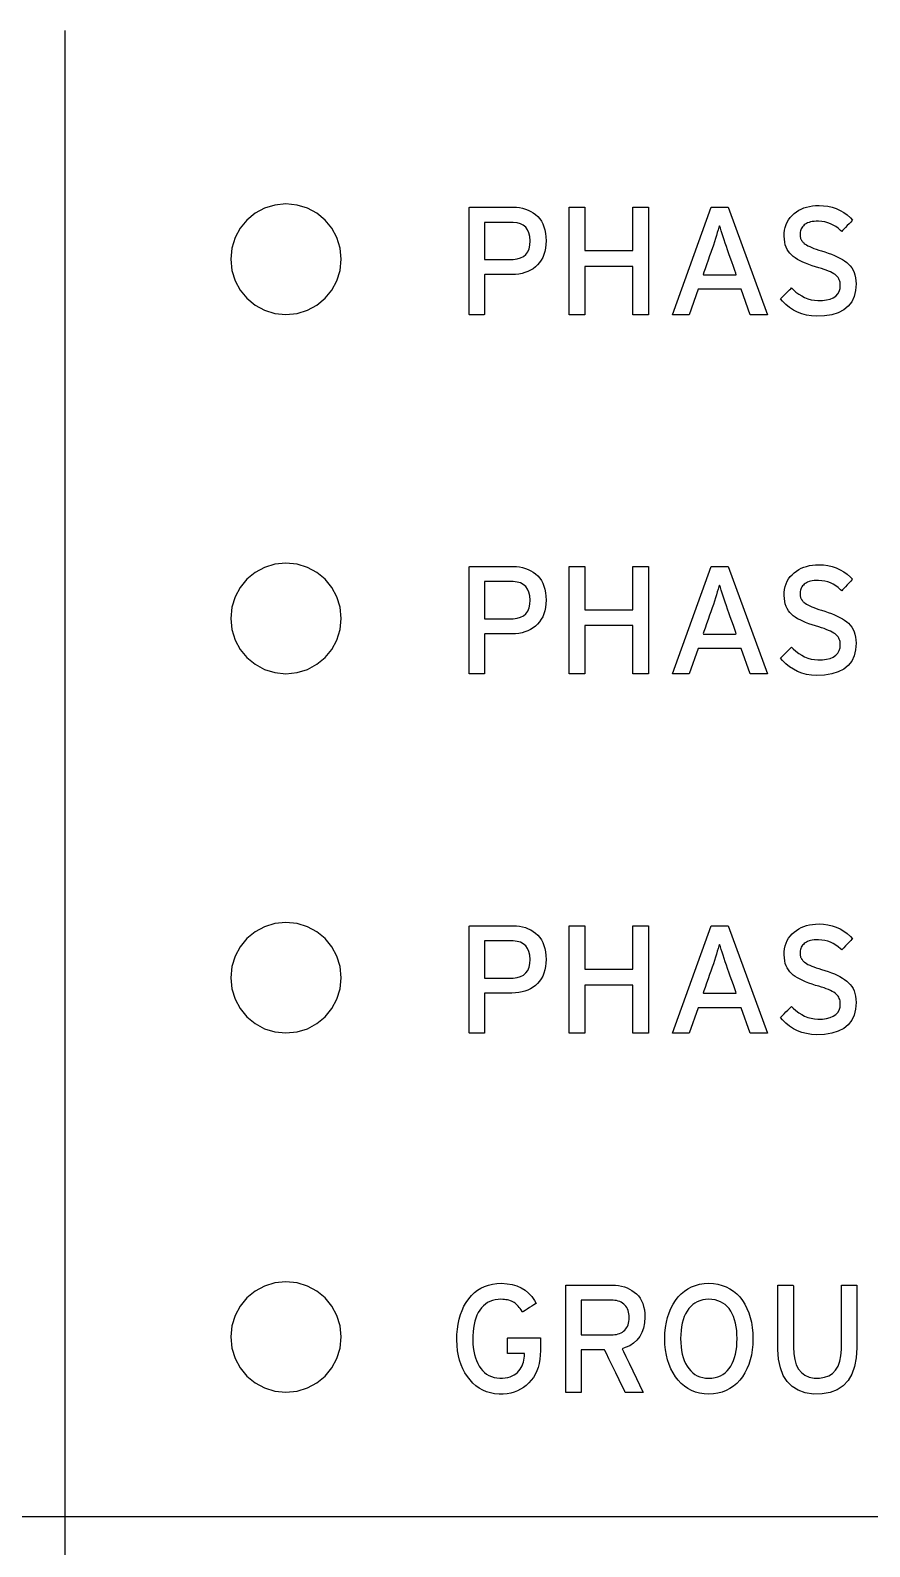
# Model space of a CAD drawing. Extents: x 1 to 47.7, y 0.2 to 33.3.
# Drawn here: x 12.892 to 13.652, y 12.159 to 13.531 of the extents above; entities that cross this region are included whole.
import ezdxf

# ---------------------------------------------------------------- set-up
doc = ezdxf.new("R2010")
doc.units = 0
doc.header["$MEASUREMENT"] = 0
doc.layers.add('4_0_____DWG', color=7, linetype='CONTINUOUS')

msp = doc.modelspace()

# ---------------------------------------------------------------- linework, layer by layer
at = {"layer": '4_0_____DWG'}
for points in [[(12.9236, 13.5308), (12.9236, 10.7985)], [(13.4374, 13.2736), (13.4374, 13.3172), (13.3941, 13.3172), (13.3941, 13.2736), (13.38, 13.2736), (13.38, 13.3708), (13.3941, 13.3708), (13.3941, 13.3315), (13.4374, 13.3315), (13.4374, 13.3708), (13.4515, 13.3708), (13.4515, 13.2736), (13.4374, 13.2736)], [(13.5436, 13.2736), (13.5355, 13.2967), (13.4966, 13.2967), (13.4885, 13.2736), (13.4734, 13.2736), (13.5084, 13.3708), (13.5238, 13.3708), (13.5592, 13.2736), (13.5436, 13.2736)], [(13.4374, 12.9486), (13.4374, 12.9923), (13.3941, 12.9923), (13.3941, 12.9486), (13.38, 12.9486), (13.38, 13.0458), (13.3941, 13.0458), (13.3941, 13.0065), (13.4374, 13.0065), (13.4374, 13.0458), (13.4515, 13.0458), (13.4515, 12.9486), (13.4374, 12.9486)], [(13.5436, 12.9486), (13.5355, 12.9717), (13.4966, 12.9717), (13.4885, 12.9486), (13.4734, 12.9486), (13.5084, 13.0458), (13.5238, 13.0458), (13.5592, 12.9486), (13.5436, 12.9486)], [(13.4374, 12.6236), (13.4374, 12.6672), (13.3941, 12.6672), (13.3941, 12.6236), (13.38, 12.6236), (13.38, 12.7208), (13.3941, 12.7208), (13.3941, 12.6815), (13.4374, 12.6815), (13.4374, 12.7208), (13.4515, 12.7208), (13.4515, 12.6236), (13.4374, 12.6236)], [(13.5436, 12.6236), (13.5355, 12.6467), (13.4966, 12.6467), (13.4885, 12.6236), (13.4734, 12.6236), (13.5084, 12.7208), (13.5238, 12.7208), (13.5592, 12.6236), (13.5436, 12.6236)], [(11.6045, 12.1864), (14.3445, 12.1864)]]:
    msp.add_lwpolyline(points, dxfattribs=at)
for points in [[(13.1237, 13.2738), (13.1338, 13.2748), (13.1432, 13.2777), (13.1516, 13.2823), (13.1591, 13.2884), (13.1652, 13.2958), (13.1698, 13.3043), (13.1727, 13.3137), (13.1737, 13.3238), (13.1727, 13.3339), (13.1698, 13.3433), (13.1652, 13.3518), (13.1591, 13.3592), (13.1516, 13.3653), (13.1432, 13.3699), (13.1338, 13.3728), (13.1237, 13.3738), (13.1136, 13.3728), (13.1042, 13.3699), (13.0957, 13.3653), (13.0883, 13.3592), (13.0822, 13.3518), (13.0776, 13.3433), (13.0747, 13.3339), (13.0737, 13.3238), (13.0747, 13.3137), (13.0776, 13.3043), (13.0822, 13.2958), (13.0883, 13.2884), (13.0957, 13.2823), (13.1042, 13.2777), (13.1136, 13.2748)], [(13.359, 13.3404), (13.3588, 13.337), (13.3584, 13.3338), (13.3578, 13.3308), (13.357, 13.328), (13.3559, 13.3254), (13.3546, 13.3229), (13.3531, 13.3207), (13.3513, 13.3187), (13.3493, 13.3168), (13.3472, 13.3152), (13.3449, 13.3138), (13.3425, 13.3126), (13.3399, 13.3116), (13.3372, 13.3109), (13.3343, 13.3103), (13.3313, 13.31), (13.3281, 13.3098), (13.327, 13.3098), (13.3247, 13.3098), (13.3212, 13.3098), (13.3171, 13.3098), (13.3128, 13.3098), (13.3088, 13.3098), (13.3056, 13.3098), (13.3036, 13.3098), (13.3032, 13.3097), (13.3032, 13.3075), (13.3032, 13.3032), (13.3032, 13.2976), (13.3032, 13.2914), (13.3032, 13.2852), (13.3032, 13.2797), (13.3032, 13.2756), (13.3032, 13.2737), (13.3028, 13.2736), (13.3016, 13.2736), (13.2997, 13.2736), (13.2974, 13.2736), (13.295, 13.2736), (13.2927, 13.2736), (13.2909, 13.2736), (13.2896, 13.2736), (13.2893, 13.2738), (13.2893, 13.279), (13.2893, 13.2899), (13.2893, 13.3046), (13.2893, 13.3213), (13.2893, 13.338), (13.2893, 13.3531), (13.2893, 13.3645), (13.2893, 13.3704), (13.29, 13.3708), (13.2932, 13.3708), (13.2984, 13.3708), (13.3048, 13.3708), (13.3117, 13.3708), (13.3183, 13.3708), (13.3238, 13.3708), (13.3275, 13.3708), (13.3291, 13.3708), (13.3321, 13.3707), (13.335, 13.3704), (13.3377, 13.3698), (13.3404, 13.3691), (13.3428, 13.3681), (13.3452, 13.367), (13.3474, 13.3657), (13.3495, 13.3641), (13.3514, 13.3623), (13.3532, 13.3603), (13.3547, 13.3581), (13.356, 13.3557), (13.357, 13.353), (13.3578, 13.3502), (13.3584, 13.3471), (13.3588, 13.3439)], [(13.6394, 13.3015), (13.639, 13.2954), (13.6377, 13.29), (13.6355, 13.2853), (13.6323, 13.2813), (13.6283, 13.278), (13.6233, 13.2754), (13.6175, 13.2736), (13.6107, 13.2725), (13.6036, 13.2721), (13.599, 13.2725), (13.5946, 13.2732), (13.5904, 13.2743), (13.5864, 13.2759), (13.5827, 13.2777), (13.5792, 13.28), (13.5759, 13.2827), (13.5728, 13.2857), (13.5711, 13.2878), (13.5717, 13.2884), (13.5728, 13.2896), (13.5743, 13.2911), (13.576, 13.2928), (13.5777, 13.2945), (13.5793, 13.296), (13.5804, 13.2971), (13.5811, 13.2978), (13.5825, 13.2964), (13.585, 13.2941), (13.5875, 13.2922), (13.5902, 13.2905), (13.5929, 13.289), (13.5958, 13.2879), (13.5987, 13.2871), (13.6017, 13.2866), (13.6049, 13.2863), (13.6089, 13.2864), (13.6127, 13.2869), (13.616, 13.2877), (13.6187, 13.2889), (13.621, 13.2904), (13.6228, 13.2924), (13.6241, 13.2947), (13.6249, 13.2973), (13.6251, 13.3003), (13.6251, 13.3017), (13.6249, 13.3029), (13.6246, 13.304), (13.6242, 13.3051), (13.6237, 13.3061), (13.6231, 13.3071), (13.6223, 13.308), (13.6214, 13.3089), (13.6204, 13.3098), (13.6192, 13.3106), (13.6178, 13.3114), (13.6162, 13.3122), (13.6144, 13.313), (13.6125, 13.3138), (13.6104, 13.3146), (13.6081, 13.3154), (13.6056, 13.3161), (13.6028, 13.317), (13.5996, 13.3179), (13.5966, 13.319), (13.5937, 13.3201), (13.5911, 13.3212), (13.5887, 13.3224), (13.5865, 13.3236), (13.5844, 13.3249), (13.5826, 13.3262), (13.5809, 13.3276), (13.5795, 13.3291), (13.5782, 13.3308), (13.5771, 13.3326), (13.5762, 13.3347), (13.5754, 13.3369), (13.5749, 13.3392), (13.5746, 13.3418), (13.5744, 13.3445), (13.5745, 13.3473), (13.5748, 13.35), (13.5753, 13.3526), (13.5761, 13.3551), (13.5771, 13.3574), (13.5783, 13.3595), (13.5798, 13.3615), (13.5815, 13.3634), (13.5834, 13.3652), (13.5854, 13.3667), (13.5875, 13.368), (13.5898, 13.3691), (13.5921, 13.3701), (13.5946, 13.3709), (13.5972, 13.3715), (13.6, 13.372), (13.6028, 13.3723), (13.6059, 13.3724), (13.61, 13.3721), (13.614, 13.3716), (13.6178, 13.3707), (13.6214, 13.3695), (13.6249, 13.3679), (13.6282, 13.366), (13.6313, 13.3638), (13.6343, 13.3612), (13.6363, 13.3591), (13.6357, 13.3586), (13.6346, 13.3574), (13.6332, 13.3559), (13.6315, 13.3542), (13.6298, 13.3525), (13.6283, 13.3509), (13.6271, 13.3496), (13.6264, 13.3489), (13.6254, 13.3498), (13.6233, 13.3517), (13.6212, 13.3533), (13.6188, 13.3547), (13.6164, 13.3559), (13.6138, 13.3568), (13.6112, 13.3575), (13.6083, 13.3579), (13.6054, 13.3581), (13.6032, 13.3581), (13.6014, 13.358), (13.5998, 13.3578), (13.5983, 13.3575), (13.5969, 13.3571), (13.5956, 13.3566), (13.5945, 13.3561), (13.5935, 13.3555), (13.5925, 13.3548), (13.5917, 13.354), (13.591, 13.3531), (13.5904, 13.3522), (13.5898, 13.3513), (13.5894, 13.3503), (13.5891, 13.3493), (13.5888, 13.3482), (13.5887, 13.3471), (13.5887, 13.346), (13.5887, 13.3454), (13.5887, 13.3449), (13.5888, 13.3444), (13.5889, 13.3439), (13.589, 13.3434), (13.5891, 13.3429), (13.5892, 13.3424), (13.5894, 13.342), (13.5896, 13.3416), (13.5899, 13.3411), (13.5901, 13.3407), (13.5905, 13.3402), (13.5908, 13.3398), (13.5912, 13.3393), (13.5916, 13.3389), (13.5921, 13.3385), (13.5926, 13.3381), (13.5934, 13.3375), (13.5946, 13.3367), (13.5959, 13.336), (13.5975, 13.3352), (13.5993, 13.3344), (13.6012, 13.3336), (13.6034, 13.3328), (13.6057, 13.332), (13.6082, 13.3312), (13.6112, 13.3303), (13.6142, 13.3293), (13.6171, 13.3283), (13.6198, 13.3272), (13.6223, 13.326), (13.6247, 13.3248), (13.627, 13.3235), (13.629, 13.3222), (13.631, 13.3208), (13.6327, 13.3194), (13.6342, 13.3177), (13.6356, 13.3159), (13.6367, 13.3139), (13.6377, 13.3118), (13.6384, 13.3095), (13.6389, 13.307), (13.6393, 13.3043)], [(13.3446, 13.3404), (13.3443, 13.3442), (13.3435, 13.3475), (13.3422, 13.3503), (13.3406, 13.3527), (13.3384, 13.3545), (13.3358, 13.3559), (13.3327, 13.3567), (13.3292, 13.3571), (13.3278, 13.3571), (13.3253, 13.3571), (13.3216, 13.3571), (13.3172, 13.3571), (13.3126, 13.3571), (13.3084, 13.3571), (13.3051, 13.3571), (13.3033, 13.3571), (13.3032, 13.3566), (13.3032, 13.3538), (13.3032, 13.3491), (13.3032, 13.3434), (13.3032, 13.3373), (13.3032, 13.3315), (13.3032, 13.3269), (13.3032, 13.324), (13.3033, 13.3235), (13.3051, 13.3235), (13.3084, 13.3235), (13.3126, 13.3235), (13.3172, 13.3235), (13.3216, 13.3235), (13.3253, 13.3235), (13.3278, 13.3235), (13.3292, 13.3236), (13.3328, 13.324), (13.3359, 13.3249), (13.3386, 13.3262), (13.3407, 13.3281), (13.3424, 13.3304), (13.3436, 13.3333), (13.3444, 13.3366)], [(13.5232, 13.3321), (13.5221, 13.3353), (13.5211, 13.3383), (13.5201, 13.3413), (13.5192, 13.3441), (13.5183, 13.3468), (13.5175, 13.3493), (13.5167, 13.3517), (13.516, 13.354), (13.5154, 13.3527), (13.5147, 13.3503), (13.5139, 13.3478), (13.5131, 13.3452), (13.5122, 13.3424), (13.5113, 13.3395), (13.5103, 13.3365), (13.5092, 13.3333), (13.5087, 13.3316), (13.508, 13.3297), (13.5069, 13.3267), (13.5056, 13.3228), (13.5042, 13.3188), (13.5029, 13.315), (13.5018, 13.3119), (13.5012, 13.31), (13.5013, 13.3097), (13.5034, 13.3097), (13.5072, 13.3097), (13.5122, 13.3097), (13.5177, 13.3097), (13.5229, 13.3097), (13.5273, 13.3097), (13.5302, 13.3097), (13.531, 13.3097), (13.5306, 13.311), (13.5296, 13.3137), (13.5284, 13.3173), (13.527, 13.3213), (13.5256, 13.3253), (13.5244, 13.3287), (13.5235, 13.3312)], [(13.1237, 12.9488), (13.1338, 12.9498), (13.1432, 12.9527), (13.1516, 12.9573), (13.1591, 12.9634), (13.1652, 12.9708), (13.1698, 12.9793), (13.1727, 12.9887), (13.1737, 12.9988), (13.1727, 13.0089), (13.1698, 13.0183), (13.1652, 13.0268), (13.1591, 13.0342), (13.1516, 13.0403), (13.1432, 13.0449), (13.1338, 13.0478), (13.1237, 13.0488), (13.1136, 13.0478), (13.1042, 13.0449), (13.0957, 13.0403), (13.0883, 13.0342), (13.0822, 13.0268), (13.0776, 13.0183), (13.0747, 13.0089), (13.0737, 12.9988), (13.0747, 12.9887), (13.0776, 12.9793), (13.0822, 12.9708), (13.0883, 12.9634), (13.0957, 12.9573), (13.1042, 12.9527), (13.1136, 12.9498)], [(13.359, 13.0154), (13.3588, 13.012), (13.3584, 13.0088), (13.3578, 13.0058), (13.357, 13.003), (13.3559, 13.0004), (13.3546, 12.998), (13.3531, 12.9957), (13.3513, 12.9937), (13.3493, 12.9919), (13.3472, 12.9902), (13.3449, 12.9888), (13.3425, 12.9876), (13.3399, 12.9867), (13.3372, 12.9859), (13.3343, 12.9853), (13.3313, 12.985), (13.3281, 12.9849), (13.327, 12.9849), (13.3247, 12.9849), (13.3212, 12.9849), (13.3171, 12.9849), (13.3128, 12.9849), (13.3088, 12.9849), (13.3056, 12.9849), (13.3036, 12.9849), (13.3032, 12.9847), (13.3032, 12.9825), (13.3032, 12.9783), (13.3032, 12.9727), (13.3032, 12.9664), (13.3032, 12.9602), (13.3032, 12.9547), (13.3032, 12.9507), (13.3032, 12.9487), (13.3028, 12.9486), (13.3016, 12.9486), (13.2997, 12.9486), (13.2974, 12.9486), (13.295, 12.9486), (13.2927, 12.9486), (13.2909, 12.9486), (13.2896, 12.9486), (13.2893, 12.9488), (13.2893, 12.954), (13.2893, 12.9649), (13.2893, 12.9796), (13.2893, 12.9963), (13.2893, 13.0131), (13.2893, 13.0281), (13.2893, 13.0395), (13.2893, 13.0454), (13.29, 13.0458), (13.2932, 13.0458), (13.2984, 13.0458), (13.3048, 13.0458), (13.3117, 13.0458), (13.3183, 13.0458), (13.3238, 13.0458), (13.3275, 13.0458), (13.3291, 13.0458), (13.3321, 13.0457), (13.335, 13.0454), (13.3377, 13.0448), (13.3404, 13.0441), (13.3428, 13.0432), (13.3452, 13.042), (13.3474, 13.0407), (13.3495, 13.0391), (13.3514, 13.0373), (13.3532, 13.0353), (13.3547, 13.0331), (13.356, 13.0307), (13.357, 13.028), (13.3578, 13.0252), (13.3584, 13.0221), (13.3588, 13.0189)], [(13.6394, 12.9765), (13.639, 12.9704), (13.6377, 12.965), (13.6355, 12.9603), (13.6323, 12.9563), (13.6283, 12.953), (13.6233, 12.9505), (13.6175, 12.9486), (13.6107, 12.9475), (13.6036, 12.9471), (13.599, 12.9475), (13.5946, 12.9482), (13.5904, 12.9494), (13.5864, 12.9509), (13.5827, 12.9528), (13.5792, 12.955), (13.5759, 12.9577), (13.5728, 12.9607), (13.5711, 12.9628), (13.5717, 12.9635), (13.5728, 12.9646), (13.5743, 12.9661), (13.576, 12.9678), (13.5777, 12.9695), (13.5793, 12.971), (13.5804, 12.9722), (13.5811, 12.9728), (13.5825, 12.9714), (13.585, 12.9692), (13.5875, 12.9672), (13.5902, 12.9655), (13.5929, 12.9641), (13.5958, 12.9629), (13.5987, 12.9621), (13.6017, 12.9616), (13.6049, 12.9613), (13.6089, 12.9614), (13.6127, 12.9619), (13.616, 12.9627), (13.6187, 12.9639), (13.621, 12.9655), (13.6228, 12.9674), (13.6241, 12.9697), (13.6249, 12.9723), (13.6251, 12.9754), (13.6251, 12.9767), (13.6249, 12.9779), (13.6246, 12.979), (13.6242, 12.9801), (13.6237, 12.9811), (13.6231, 12.9821), (13.6223, 12.9831), (13.6214, 12.984), (13.6204, 12.9848), (13.6192, 12.9856), (13.6178, 12.9864), (13.6162, 12.9872), (13.6144, 12.988), (13.6125, 12.9888), (13.6104, 12.9896), (13.6081, 12.9904), (13.6056, 12.9912), (13.6028, 12.992), (13.5996, 12.993), (13.5966, 12.994), (13.5937, 12.9951), (13.5911, 12.9962), (13.5887, 12.9974), (13.5865, 12.9986), (13.5844, 12.9999), (13.5826, 13.0013), (13.5809, 13.0026), (13.5795, 13.0041), (13.5782, 13.0058), (13.5771, 13.0077), (13.5762, 13.0097), (13.5754, 13.0119), (13.5749, 13.0142), (13.5746, 13.0168), (13.5744, 13.0195), (13.5745, 13.0223), (13.5748, 13.0251), (13.5753, 13.0277), (13.5761, 13.0301), (13.5771, 13.0324), (13.5783, 13.0345), (13.5798, 13.0366), (13.5815, 13.0384), (13.5834, 13.0402), (13.5854, 13.0417), (13.5875, 13.043), (13.5898, 13.0442), (13.5921, 13.0451), (13.5946, 13.0459), (13.5972, 13.0466), (13.6, 13.047), (13.6028, 13.0473), (13.6059, 13.0474), (13.61, 13.0472), (13.614, 13.0466), (13.6178, 13.0457), (13.6214, 13.0445), (13.6249, 13.0429), (13.6282, 13.041), (13.6313, 13.0388), (13.6343, 13.0362), (13.6363, 13.0342), (13.6357, 13.0336), (13.6346, 13.0325), (13.6332, 13.031), (13.6315, 13.0292), (13.6298, 13.0275), (13.6283, 13.0259), (13.6271, 13.0247), (13.6264, 13.0239), (13.6254, 13.0248), (13.6233, 13.0267), (13.6212, 13.0283), (13.6188, 13.0297), (13.6164, 13.0309), (13.6138, 13.0318), (13.6112, 13.0325), (13.6083, 13.0329), (13.6054, 13.0331), (13.6032, 13.0331), (13.6014, 13.033), (13.5998, 13.0328), (13.5983, 13.0325), (13.5969, 13.0321), (13.5956, 13.0317), (13.5945, 13.0311), (13.5935, 13.0305), (13.5925, 13.0298), (13.5917, 13.029), (13.591, 13.0282), (13.5904, 13.0273), (13.5898, 13.0263), (13.5894, 13.0254), (13.5891, 13.0243), (13.5888, 13.0233), (13.5887, 13.0222), (13.5887, 13.021), (13.5887, 13.0205), (13.5887, 13.0199), (13.5888, 13.0194), (13.5889, 13.0189), (13.589, 13.0184), (13.5891, 13.0179), (13.5892, 13.0175), (13.5894, 13.017), (13.5896, 13.0166), (13.5899, 13.0161), (13.5901, 13.0157), (13.5905, 13.0152), (13.5908, 13.0148), (13.5912, 13.0144), (13.5916, 13.0139), (13.5921, 13.0135), (13.5926, 13.0131), (13.5934, 13.0125), (13.5946, 13.0117), (13.5959, 13.011), (13.5975, 13.0102), (13.5993, 13.0094), (13.6012, 13.0086), (13.6034, 13.0078), (13.6057, 13.007), (13.6082, 13.0062), (13.6112, 13.0053), (13.6142, 13.0043), (13.6171, 13.0033), (13.6198, 13.0022), (13.6223, 13.001), (13.6247, 12.9998), (13.627, 12.9986), (13.629, 12.9972), (13.631, 12.9958), (13.6327, 12.9944), (13.6342, 12.9927), (13.6356, 12.9909), (13.6367, 12.9889), (13.6377, 12.9868), (13.6384, 12.9845), (13.6389, 12.982), (13.6393, 12.9794)], [(13.3446, 13.0154), (13.3443, 13.0192), (13.3435, 13.0225), (13.3422, 13.0254), (13.3406, 13.0277), (13.3384, 13.0295), (13.3358, 13.0309), (13.3327, 13.0317), (13.3292, 13.0321), (13.3278, 13.0321), (13.3253, 13.0321), (13.3216, 13.0321), (13.3172, 13.0321), (13.3126, 13.0321), (13.3084, 13.0321), (13.3051, 13.0321), (13.3033, 13.0321), (13.3032, 13.0316), (13.3032, 13.0288), (13.3032, 13.0242), (13.3032, 13.0184), (13.3032, 13.0123), (13.3032, 13.0065), (13.3032, 13.0019), (13.3032, 12.9991), (13.3033, 12.9986), (13.3051, 12.9986), (13.3084, 12.9986), (13.3126, 12.9986), (13.3172, 12.9986), (13.3216, 12.9986), (13.3253, 12.9986), (13.3278, 12.9986), (13.3292, 12.9986), (13.3328, 12.999), (13.3359, 12.9999), (13.3386, 13.0013), (13.3407, 13.0031), (13.3424, 13.0055), (13.3436, 13.0083), (13.3444, 13.0116)], [(13.5232, 13.0071), (13.5221, 13.0103), (13.5211, 13.0134), (13.5201, 13.0163), (13.5192, 13.0191), (13.5183, 13.0218), (13.5175, 13.0243), (13.5167, 13.0268), (13.516, 13.029), (13.5154, 13.0277), (13.5147, 13.0254), (13.5139, 13.0229), (13.5131, 13.0202), (13.5122, 13.0175), (13.5113, 13.0145), (13.5103, 13.0115), (13.5092, 13.0083), (13.5087, 13.0066), (13.508, 13.0048), (13.5069, 13.0017), (13.5056, 12.9979), (13.5042, 12.9938), (13.5029, 12.99), (13.5018, 12.9869), (13.5012, 12.9851), (13.5013, 12.9847), (13.5034, 12.9847), (13.5072, 12.9847), (13.5122, 12.9847), (13.5177, 12.9847), (13.5229, 12.9847), (13.5273, 12.9847), (13.5302, 12.9847), (13.531, 12.9848), (13.5306, 12.986), (13.5296, 12.9887), (13.5284, 12.9923), (13.527, 12.9963), (13.5256, 13.0003), (13.5244, 13.0038), (13.5235, 13.0062)], [(13.1237, 12.6238), (13.1338, 12.6248), (13.1432, 12.6277), (13.1516, 12.6323), (13.1591, 12.6385), (13.1652, 12.6459), (13.1698, 12.6544), (13.1727, 12.6637), (13.1737, 12.6738), (13.1727, 12.6839), (13.1698, 12.6933), (13.1652, 12.7018), (13.1591, 12.7092), (13.1516, 12.7153), (13.1432, 12.7199), (13.1338, 12.7228), (13.1237, 12.7238), (13.1136, 12.7228), (13.1042, 12.7199), (13.0957, 12.7153), (13.0883, 12.7092), (13.0822, 12.7018), (13.0776, 12.6933), (13.0747, 12.6839), (13.0737, 12.6738), (13.0747, 12.6637), (13.0776, 12.6544), (13.0822, 12.6459), (13.0883, 12.6385), (13.0957, 12.6323), (13.1042, 12.6277), (13.1136, 12.6248)], [(13.359, 12.6904), (13.3588, 12.687), (13.3584, 12.6838), (13.3578, 12.6808), (13.357, 12.678), (13.3559, 12.6753), (13.3546, 12.6729), (13.3531, 12.6707), (13.3513, 12.6687), (13.3493, 12.6668), (13.3472, 12.6652), (13.3449, 12.6638), (13.3425, 12.6626), (13.3399, 12.6616), (13.3372, 12.6609), (13.3343, 12.6603), (13.3313, 12.66), (13.3281, 12.6598), (13.327, 12.6598), (13.3247, 12.6598), (13.3212, 12.6598), (13.3171, 12.6598), (13.3128, 12.6598), (13.3088, 12.6598), (13.3056, 12.6598), (13.3036, 12.6598), (13.3032, 12.6597), (13.3032, 12.6575), (13.3032, 12.6532), (13.3032, 12.6476), (13.3032, 12.6414), (13.3032, 12.6352), (13.3032, 12.6297), (13.3032, 12.6256), (13.3032, 12.6237), (13.3028, 12.6236), (13.3016, 12.6236), (13.2997, 12.6236), (13.2974, 12.6236), (13.295, 12.6236), (13.2927, 12.6236), (13.2909, 12.6236), (13.2896, 12.6236), (13.2893, 12.6238), (13.2893, 12.629), (13.2893, 12.6399), (13.2893, 12.6546), (13.2893, 12.6713), (13.2893, 12.688), (13.2893, 12.7031), (13.2893, 12.7145), (13.2893, 12.7204), (13.29, 12.7208), (13.2932, 12.7208), (13.2984, 12.7208), (13.3048, 12.7208), (13.3117, 12.7208), (13.3183, 12.7208), (13.3238, 12.7208), (13.3275, 12.7208), (13.3291, 12.7208), (13.3321, 12.7207), (13.335, 12.7203), (13.3377, 12.7198), (13.3404, 12.7191), (13.3428, 12.7181), (13.3452, 12.717), (13.3474, 12.7156), (13.3495, 12.7141), (13.3514, 12.7123), (13.3532, 12.7103), (13.3547, 12.7081), (13.356, 12.7056), (13.357, 12.703), (13.3578, 12.7002), (13.3584, 12.6971), (13.3588, 12.6939)], [(13.6394, 12.6515), (13.639, 12.6454), (13.6377, 12.64), (13.6355, 12.6353), (13.6323, 12.6313), (13.6283, 12.628), (13.6233, 12.6254), (13.6175, 12.6236), (13.6107, 12.6225), (13.6036, 12.6221), (13.599, 12.6225), (13.5946, 12.6232), (13.5904, 12.6243), (13.5864, 12.6258), (13.5827, 12.6277), (13.5792, 12.63), (13.5759, 12.6327), (13.5728, 12.6357), (13.5711, 12.6378), (13.5717, 12.6384), (13.5728, 12.6396), (13.5743, 12.6411), (13.576, 12.6428), (13.5777, 12.6445), (13.5793, 12.646), (13.5804, 12.6471), (13.5811, 12.6478), (13.5825, 12.6464), (13.585, 12.6441), (13.5875, 12.6421), (13.5902, 12.6404), (13.5929, 12.639), (13.5958, 12.6379), (13.5987, 12.6371), (13.6017, 12.6366), (13.6049, 12.6363), (13.6089, 12.6364), (13.6127, 12.6369), (13.616, 12.6377), (13.6187, 12.6389), (13.621, 12.6404), (13.6228, 12.6424), (13.6241, 12.6446), (13.6249, 12.6473), (13.6251, 12.6503), (13.6251, 12.6517), (13.6249, 12.6528), (13.6246, 12.654), (13.6242, 12.6551), (13.6237, 12.6561), (13.6231, 12.6571), (13.6223, 12.658), (13.6214, 12.6589), (13.6204, 12.6598), (13.6192, 12.6606), (13.6178, 12.6614), (13.6162, 12.6622), (13.6144, 12.663), (13.6125, 12.6638), (13.6104, 12.6646), (13.6081, 12.6654), (13.6056, 12.6661), (13.6028, 12.6669), (13.5996, 12.6679), (13.5966, 12.669), (13.5937, 12.67), (13.5911, 12.6712), (13.5887, 12.6724), (13.5865, 12.6736), (13.5844, 12.6749), (13.5826, 12.6762), (13.5809, 12.6776), (13.5795, 12.6791), (13.5782, 12.6808), (13.5771, 12.6826), (13.5762, 12.6846), (13.5754, 12.6868), (13.5749, 12.6892), (13.5746, 12.6918), (13.5744, 12.6945), (13.5745, 12.6973), (13.5748, 12.7), (13.5753, 12.7026), (13.5761, 12.7051), (13.5771, 12.7074), (13.5783, 12.7095), (13.5798, 12.7115), (13.5815, 12.7134), (13.5834, 12.7151), (13.5854, 12.7166), (13.5875, 12.718), (13.5898, 12.7191), (13.5921, 12.7201), (13.5946, 12.7209), (13.5972, 12.7215), (13.6, 12.722), (13.6028, 12.7223), (13.6059, 12.7224), (13.61, 12.7221), (13.614, 12.7216), (13.6178, 12.7207), (13.6214, 12.7194), (13.6249, 12.7179), (13.6282, 12.716), (13.6313, 12.7138), (13.6343, 12.7112), (13.6363, 12.7091), (13.6357, 12.7086), (13.6346, 12.7074), (13.6332, 12.7059), (13.6315, 12.7042), (13.6298, 12.7025), (13.6283, 12.7009), (13.6271, 12.6996), (13.6264, 12.6989), (13.6254, 12.6998), (13.6233, 12.7017), (13.6212, 12.7033), (13.6188, 12.7047), (13.6164, 12.7059), (13.6138, 12.7068), (13.6112, 12.7075), (13.6083, 12.7079), (13.6054, 12.7081), (13.6032, 12.7081), (13.6014, 12.708), (13.5998, 12.7077), (13.5983, 12.7075), (13.5969, 12.7071), (13.5956, 12.7066), (13.5945, 12.7061), (13.5935, 12.7055), (13.5925, 12.7048), (13.5917, 12.704), (13.591, 12.7031), (13.5904, 12.7022), (13.5898, 12.7013), (13.5894, 12.7003), (13.5891, 12.6993), (13.5888, 12.6982), (13.5887, 12.6971), (13.5887, 12.696), (13.5887, 12.6954), (13.5887, 12.6949), (13.5888, 12.6944), (13.5889, 12.6939), (13.589, 12.6934), (13.5891, 12.6929), (13.5892, 12.6924), (13.5894, 12.692), (13.5896, 12.6916), (13.5899, 12.6911), (13.5901, 12.6907), (13.5905, 12.6902), (13.5908, 12.6898), (13.5912, 12.6893), (13.5916, 12.6889), (13.5921, 12.6885), (13.5926, 12.688), (13.5934, 12.6875), (13.5946, 12.6867), (13.5959, 12.6859), (13.5975, 12.6852), (13.5993, 12.6844), (13.6012, 12.6836), (13.6034, 12.6828), (13.6057, 12.682), (13.6082, 12.6812), (13.6112, 12.6803), (13.6142, 12.6793), (13.6171, 12.6783), (13.6198, 12.6772), (13.6223, 12.676), (13.6247, 12.6748), (13.627, 12.6735), (13.629, 12.6722), (13.631, 12.6708), (13.6327, 12.6693), (13.6342, 12.6677), (13.6356, 12.6659), (13.6367, 12.6639), (13.6377, 12.6618), (13.6384, 12.6595), (13.6389, 12.657), (13.6393, 12.6543)], [(13.3446, 12.6904), (13.3443, 12.6942), (13.3435, 12.6975), (13.3422, 12.7003), (13.3406, 12.7027), (13.3384, 12.7045), (13.3358, 12.7059), (13.3327, 12.7067), (13.3292, 12.7071), (13.3278, 12.7071), (13.3253, 12.7071), (13.3216, 12.7071), (13.3172, 12.7071), (13.3126, 12.7071), (13.3084, 12.7071), (13.3051, 12.7071), (13.3033, 12.7071), (13.3032, 12.7066), (13.3032, 12.7038), (13.3032, 12.6991), (13.3032, 12.6934), (13.3032, 12.6873), (13.3032, 12.6815), (13.3032, 12.6769), (13.3032, 12.674), (13.3033, 12.6735), (13.3051, 12.6735), (13.3084, 12.6735), (13.3126, 12.6735), (13.3172, 12.6735), (13.3216, 12.6735), (13.3253, 12.6735), (13.3278, 12.6735), (13.3292, 12.6735), (13.3328, 12.674), (13.3359, 12.6748), (13.3386, 12.6762), (13.3407, 12.6781), (13.3424, 12.6804), (13.3436, 12.6833), (13.3444, 12.6866)], [(13.5232, 12.6821), (13.5221, 12.6853), (13.5211, 12.6883), (13.5201, 12.6913), (13.5192, 12.6941), (13.5183, 12.6968), (13.5175, 12.6993), (13.5167, 12.7017), (13.516, 12.704), (13.5154, 12.7027), (13.5147, 12.7003), (13.5139, 12.6978), (13.5131, 12.6952), (13.5122, 12.6924), (13.5113, 12.6895), (13.5103, 12.6865), (13.5092, 12.6833), (13.5087, 12.6816), (13.508, 12.6797), (13.5069, 12.6766), (13.5056, 12.6728), (13.5042, 12.6688), (13.5029, 12.665), (13.5018, 12.6619), (13.5012, 12.66), (13.5013, 12.6597), (13.5034, 12.6597), (13.5072, 12.6597), (13.5122, 12.6597), (13.5177, 12.6597), (13.5229, 12.6597), (13.5273, 12.6597), (13.5302, 12.6597), (13.531, 12.6597), (13.5306, 12.661), (13.5296, 12.6637), (13.5284, 12.6673), (13.527, 12.6713), (13.5256, 12.6753), (13.5244, 12.6787), (13.5235, 12.6812)], [(13.1237, 12.2988), (13.1337, 12.2998), (13.1431, 12.3027), (13.1516, 12.3074), (13.159, 12.3135), (13.1651, 12.3209), (13.1697, 12.3294), (13.1727, 12.3388), (13.1737, 12.3488), (13.1727, 12.3589), (13.1697, 12.3683), (13.1651, 12.3768), (13.159, 12.3842), (13.1516, 12.3903), (13.1431, 12.3949), (13.1337, 12.3978), (13.1237, 12.3988), (13.1136, 12.3978), (13.1042, 12.3949), (13.0957, 12.3903), (13.0883, 12.3842), (13.0822, 12.3768), (13.0776, 12.3683), (13.0747, 12.3589), (13.0737, 12.3488), (13.0747, 12.3388), (13.0776, 12.3294), (13.0822, 12.3209), (13.0883, 12.3135), (13.0957, 12.3074), (13.1042, 12.3027), (13.1136, 12.2998)], [(13.3538, 12.3367), (13.3537, 12.3325), (13.3533, 12.3286), (13.3526, 12.3248), (13.3517, 12.3213), (13.3506, 12.3181), (13.3491, 12.315), (13.3475, 12.3122), (13.3456, 12.3096), (13.3434, 12.3072), (13.3411, 12.305), (13.3386, 12.3031), (13.3359, 12.3015), (13.3331, 12.3001), (13.3301, 12.299), (13.327, 12.2981), (13.3237, 12.2975), (13.3203, 12.2972), (13.3165, 12.2971), (13.3124, 12.2975), (13.3086, 12.2982), (13.305, 12.2993), (13.3017, 12.3008), (13.2985, 12.3025), (13.2955, 12.3046), (13.2927, 12.3071), (13.2902, 12.3099), (13.2878, 12.313), (13.2856, 12.3164), (13.2838, 12.3199), (13.2821, 12.3237), (13.2808, 12.3277), (13.2798, 12.3319), (13.279, 12.3364), (13.2785, 12.3411), (13.2782, 12.3461), (13.2783, 12.3511), (13.2787, 12.3559), (13.2794, 12.3605), (13.2803, 12.3649), (13.2815, 12.369), (13.283, 12.3729), (13.2847, 12.3766), (13.2867, 12.3801), (13.289, 12.3833), (13.2915, 12.3863), (13.2942, 12.3889), (13.297, 12.3911), (13.3001, 12.393), (13.3034, 12.3946), (13.3069, 12.3958), (13.3106, 12.3967), (13.3145, 12.3972), (13.3188, 12.3974), (13.3237, 12.397), (13.3283, 12.3963), (13.3325, 12.395), (13.3364, 12.3933), (13.34, 12.3911), (13.3432, 12.3885), (13.346, 12.3854), (13.3486, 12.3818), (13.35, 12.3792), (13.3493, 12.3787), (13.3479, 12.3779), (13.3461, 12.3767), (13.344, 12.3754), (13.3419, 12.374), (13.3401, 12.3728), (13.3386, 12.3719), (13.3378, 12.3714), (13.3373, 12.372), (13.3364, 12.3733), (13.3356, 12.3745), (13.3347, 12.3756), (13.3338, 12.3766), (13.3329, 12.3776), (13.332, 12.3785), (13.331, 12.3793), (13.33, 12.38), (13.329, 12.3806), (13.3278, 12.3811), (13.3267, 12.3816), (13.3254, 12.382), (13.3241, 12.3823), (13.3227, 12.3825), (13.3213, 12.3827), (13.3198, 12.3828), (13.3182, 12.3829), (13.3156, 12.3827), (13.313, 12.3824), (13.3105, 12.3818), (13.3082, 12.381), (13.3061, 12.3799), (13.3041, 12.3786), (13.3023, 12.377), (13.3006, 12.3752), (13.299, 12.3732), (13.2976, 12.371), (13.2964, 12.3685), (13.2954, 12.3659), (13.2945, 12.363), (13.2938, 12.36), (13.2932, 12.3568), (13.2929, 12.3535), (13.2926, 12.3499), (13.2926, 12.3462), (13.2927, 12.3426), (13.293, 12.3392), (13.2935, 12.336), (13.2942, 12.3329), (13.295, 12.33), (13.2959, 12.3274), (13.2971, 12.3248), (13.2984, 12.3225), (13.2999, 12.3203), (13.3015, 12.3184), (13.3033, 12.3166), (13.3052, 12.3152), (13.3073, 12.314), (13.3095, 12.313), (13.3119, 12.3123), (13.3144, 12.3118), (13.3171, 12.3116), (13.3197, 12.3117), (13.3221, 12.3119), (13.3244, 12.3123), (13.3265, 12.3129), (13.3284, 12.3136), (13.3301, 12.3145), (13.3317, 12.3155), (13.3332, 12.3167), (13.3344, 12.3181), (13.3355, 12.3196), (13.3364, 12.3211), (13.3372, 12.3227), (13.3379, 12.3244), (13.3385, 12.3261), (13.3389, 12.3279), (13.3392, 12.3297), (13.3394, 12.3316), (13.3395, 12.3335), (13.3395, 12.3335), (13.3395, 12.3336), (13.3395, 12.3336), (13.3395, 12.3337), (13.3395, 12.3338), (13.3395, 12.3338), (13.3395, 12.3339), (13.3395, 12.3339), (13.3394, 12.3339), (13.3386, 12.3339), (13.337, 12.3339), (13.3348, 12.3339), (13.3322, 12.3339), (13.3296, 12.3339), (13.3272, 12.3339), (13.3254, 12.3339), (13.3243, 12.3339), (13.3241, 12.334), (13.3241, 12.3349), (13.3241, 12.3365), (13.3241, 12.3386), (13.3241, 12.3409), (13.3241, 12.3433), (13.3241, 12.3454), (13.3241, 12.3469), (13.3241, 12.3478), (13.3245, 12.3479), (13.3267, 12.3479), (13.3304, 12.3479), (13.335, 12.3479), (13.34, 12.3479), (13.345, 12.3479), (13.3492, 12.3479), (13.3524, 12.3479), (13.3538, 12.3479), (13.3538, 12.3476), (13.3538, 12.3466), (13.3538, 12.3452), (13.3538, 12.3434), (13.3538, 12.3415), (13.3538, 12.3397), (13.3538, 12.3381), (13.3538, 12.3371)], [(13.4484, 12.3668), (13.448, 12.3616), (13.4471, 12.3569), (13.4457, 12.3528), (13.4437, 12.3491), (13.4412, 12.3459), (13.4382, 12.3432), (13.4346, 12.3409), (13.4305, 12.3392), (13.4277, 12.3382), (13.4289, 12.3357), (13.4312, 12.3311), (13.4341, 12.325), (13.4374, 12.3182), (13.4407, 12.3114), (13.4436, 12.3054), (13.4457, 12.301), (13.4468, 12.2988), (13.4465, 12.2986), (13.4452, 12.2986), (13.443, 12.2986), (13.4404, 12.2986), (13.4376, 12.2986), (13.4349, 12.2986), (13.4326, 12.2986), (13.4311, 12.2986), (13.4306, 12.2987), (13.4298, 12.3003), (13.4278, 12.3043), (13.4251, 12.3099), (13.422, 12.3164), (13.4188, 12.323), (13.4158, 12.329), (13.4135, 12.3338), (13.4121, 12.3367), (13.4118, 12.3371), (13.4103, 12.3371), (13.4078, 12.3371), (13.4044, 12.3371), (13.4008, 12.3371), (13.3972, 12.3371), (13.3941, 12.3371), (13.3918, 12.3371), (13.3907, 12.3371), (13.3907, 12.3361), (13.3907, 12.3327), (13.3907, 12.3275), (13.3907, 12.3212), (13.3907, 12.3145), (13.3907, 12.3083), (13.3907, 12.303), (13.3907, 12.2996), (13.3906, 12.2986), (13.39, 12.2986), (13.3885, 12.2986), (13.3864, 12.2986), (13.3841, 12.2986), (13.3817, 12.2986), (13.3795, 12.2986), (13.3779, 12.2986), (13.3769, 12.2986), (13.3768, 12.2998), (13.3768, 12.3069), (13.3768, 12.319), (13.3768, 12.3343), (13.3768, 12.3511), (13.3768, 12.3674), (13.3768, 12.3815), (13.3768, 12.3916), (13.3768, 12.3958), (13.3781, 12.3958), (13.382, 12.3958), (13.3877, 12.3958), (13.3945, 12.3958), (13.4017, 12.3958), (13.4084, 12.3958), (13.4138, 12.3958), (13.4173, 12.3958), (13.4189, 12.3958), (13.4218, 12.3957), (13.4246, 12.3953), (13.4272, 12.3948), (13.4298, 12.3941), (13.4322, 12.3932), (13.4345, 12.3922), (13.4367, 12.3909), (13.4388, 12.3895), (13.4407, 12.3878), (13.4425, 12.3859), (13.444, 12.3838), (13.4453, 12.3815), (13.4464, 12.379), (13.4472, 12.3763), (13.4479, 12.3733), (13.4482, 12.3701)], [(13.5461, 12.3473), (13.5459, 12.3421), (13.5455, 12.3372), (13.5447, 12.3325), (13.5437, 12.3281), (13.5424, 12.3239), (13.5407, 12.32), (13.5388, 12.3163), (13.5367, 12.3129), (13.5342, 12.3097), (13.5314, 12.3068), (13.5285, 12.3043), (13.5253, 12.3021), (13.5219, 12.3004), (13.5183, 12.299), (13.5145, 12.298), (13.5104, 12.2973), (13.5062, 12.2971), (13.5019, 12.2973), (13.4979, 12.298), (13.4941, 12.299), (13.4906, 12.3004), (13.4872, 12.3021), (13.4841, 12.3043), (13.4812, 12.3068), (13.4785, 12.3097), (13.476, 12.3129), (13.4738, 12.3163), (13.4718, 12.32), (13.4702, 12.3239), (13.4688, 12.3281), (13.4678, 12.3325), (13.467, 12.3372), (13.4665, 12.3421), (13.4663, 12.3473), (13.4665, 12.3524), (13.467, 12.3574), (13.4678, 12.3621), (13.4688, 12.3665), (13.4702, 12.3707), (13.4718, 12.3747), (13.4738, 12.3784), (13.476, 12.3818), (13.4785, 12.385), (13.4812, 12.3879), (13.4841, 12.3903), (13.4872, 12.3924), (13.4906, 12.3942), (13.4941, 12.3955), (13.4979, 12.3965), (13.5019, 12.3971), (13.5062, 12.3974), (13.5104, 12.3971), (13.5145, 12.3965), (13.5183, 12.3955), (13.5219, 12.3942), (13.5253, 12.3924), (13.5285, 12.3903), (13.5314, 12.3879), (13.5342, 12.385), (13.5367, 12.3818), (13.5388, 12.3784), (13.5407, 12.3747), (13.5424, 12.3707), (13.5437, 12.3665), (13.5447, 12.3621), (13.5455, 12.3574), (13.5459, 12.3524)], [(13.6402, 12.3391), (13.6396, 12.33), (13.6381, 12.322), (13.6356, 12.3151), (13.6322, 12.3093), (13.6278, 12.3047), (13.6224, 12.3011), (13.6161, 12.2987), (13.6088, 12.2973), (13.6008, 12.2972), (13.5934, 12.2984), (13.5871, 12.3006), (13.5816, 12.304), (13.5771, 12.3085), (13.5736, 12.3141), (13.571, 12.3208), (13.5693, 12.3286), (13.5686, 12.3375), (13.5686, 12.3408), (13.5686, 12.3458), (13.5686, 12.3535), (13.5686, 12.3627), (13.5686, 12.3725), (13.5686, 12.3818), (13.5686, 12.3894), (13.5686, 12.3944), (13.5686, 12.3958), (13.5694, 12.3958), (13.5709, 12.3958), (13.573, 12.3958), (13.5754, 12.3958), (13.5779, 12.3958), (13.58, 12.3958), (13.5817, 12.3958), (13.5826, 12.3958), (13.5827, 12.395), (13.5827, 12.3907), (13.5827, 12.3836), (13.5827, 12.3746), (13.5827, 12.3649), (13.5827, 12.3555), (13.5827, 12.3475), (13.5827, 12.3419), (13.5827, 12.3398), (13.583, 12.3337), (13.5839, 12.3283), (13.5853, 12.3237), (13.5874, 12.3198), (13.59, 12.3166), (13.5932, 12.3143), (13.597, 12.3126), (13.6014, 12.3117), (13.6063, 12.3117), (13.6108, 12.3124), (13.6148, 12.3138), (13.6182, 12.3159), (13.6209, 12.3188), (13.6231, 12.3224), (13.6247, 12.3268), (13.6257, 12.3318), (13.6261, 12.3376), (13.6261, 12.3403), (13.6261, 12.3453), (13.6261, 12.3531), (13.6261, 12.3624), (13.6261, 12.3723), (13.6261, 12.3816), (13.6261, 12.3894), (13.6261, 12.3944), (13.6261, 12.3958), (13.6268, 12.3958), (13.6284, 12.3958), (13.6305, 12.3958), (13.6329, 12.3958), (13.6353, 12.3958), (13.6375, 12.3958), (13.6392, 12.3958), (13.6401, 12.3958), (13.6402, 12.395), (13.6402, 12.3907), (13.6402, 12.3834), (13.6402, 12.3743), (13.6402, 12.3645), (13.6402, 12.355), (13.6402, 12.3469), (13.6402, 12.3413)], [(13.4341, 12.3664), (13.434, 12.3682), (13.4338, 12.3698), (13.4335, 12.3714), (13.4331, 12.3729), (13.4326, 12.3742), (13.4319, 12.3755), (13.4311, 12.3766), (13.4302, 12.3776), (13.4292, 12.3786), (13.4281, 12.3794), (13.4269, 12.3802), (13.4256, 12.3808), (13.4243, 12.3813), (13.4228, 12.3817), (13.4212, 12.3819), (13.4196, 12.3821), (13.4181, 12.3821), (13.4167, 12.3821), (13.4137, 12.3821), (13.4095, 12.3821), (13.4047, 12.3821), (13.3999, 12.3821), (13.3956, 12.3821), (13.3924, 12.3821), (13.3908, 12.3821), (13.3907, 12.3815), (13.3907, 12.3788), (13.3907, 12.3745), (13.3907, 12.3692), (13.3907, 12.3637), (13.3907, 12.3584), (13.3907, 12.3541), (13.3907, 12.3514), (13.3908, 12.3508), (13.3924, 12.3508), (13.3956, 12.3508), (13.3999, 12.3508), (13.4047, 12.3508), (13.4095, 12.3508), (13.4137, 12.3508), (13.4167, 12.3508), (13.4181, 12.3508), (13.4196, 12.3508), (13.4212, 12.351), (13.4227, 12.3512), (13.4242, 12.3516), (13.4255, 12.3521), (13.4268, 12.3527), (13.428, 12.3533), (13.4291, 12.3541), (13.4301, 12.3551), (13.431, 12.3561), (13.4318, 12.3572), (13.4325, 12.3584), (13.4331, 12.3598), (13.4335, 12.3613), (13.4338, 12.3628), (13.434, 12.3645)], [(13.5317, 12.3473), (13.5316, 12.3511), (13.5314, 12.3547), (13.5309, 12.3581), (13.5303, 12.3614), (13.5295, 12.3644), (13.5285, 12.3672), (13.5274, 12.3698), (13.526, 12.3723), (13.5245, 12.3745), (13.5228, 12.3764), (13.5209, 12.3781), (13.5189, 12.3795), (13.5167, 12.3807), (13.5143, 12.3816), (13.5118, 12.3823), (13.509, 12.3827), (13.5062, 12.3829), (13.5033, 12.3827), (13.5007, 12.3823), (13.4982, 12.3816), (13.4958, 12.3807), (13.4936, 12.3795), (13.4916, 12.3781), (13.4898, 12.3764), (13.4881, 12.3745), (13.4865, 12.3723), (13.4852, 12.3698), (13.484, 12.3672), (13.483, 12.3644), (13.4822, 12.3614), (13.4815, 12.3581), (13.4811, 12.3547), (13.4808, 12.3511), (13.4807, 12.3473), (13.4808, 12.3435), (13.4811, 12.3399), (13.4815, 12.3365), (13.4822, 12.3333), (13.483, 12.3303), (13.484, 12.3275), (13.4852, 12.3249), (13.4865, 12.3225), (13.4881, 12.3203), (13.4898, 12.3182), (13.4916, 12.3165), (13.4936, 12.315), (13.4958, 12.3138), (13.4982, 12.3128), (13.5007, 12.3121), (13.5033, 12.3117), (13.5062, 12.3116), (13.509, 12.3117), (13.5118, 12.3121), (13.5143, 12.3128), (13.5167, 12.3138), (13.5189, 12.315), (13.5209, 12.3165), (13.5228, 12.3182), (13.5245, 12.3203), (13.526, 12.3225), (13.5274, 12.3249), (13.5285, 12.3275), (13.5295, 12.3303), (13.5303, 12.3333), (13.5309, 12.3365), (13.5314, 12.3399), (13.5316, 12.3435)]]:
    msp.add_lwpolyline(points, close=True, dxfattribs=at)

doc.saveas('drawing.dxf')
